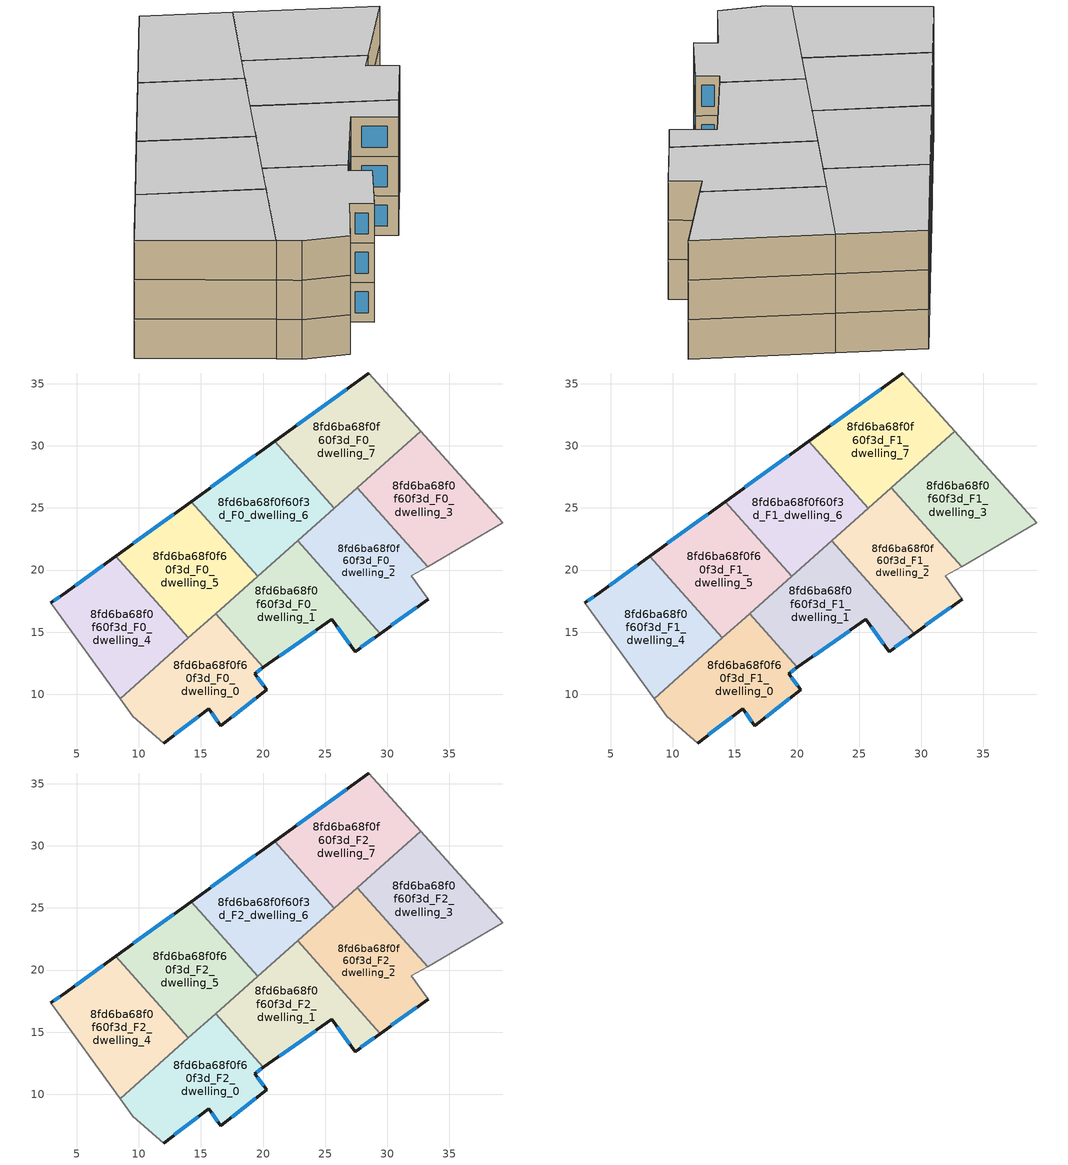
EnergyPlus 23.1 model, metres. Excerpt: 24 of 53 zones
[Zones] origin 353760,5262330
8fd6ba68f0f60f3d_F0_dwelling_0
 floor ground (EU_floor_Construction): 16.18,16.48 20.03,12.16 19.32,11.65 20.29,10.36 16.59,7.46 15.63,8.82 11.99,6.07 9.52,8.23 8.49,9.64 z0
 wall outside (EU_wall_Construction): 11.99,6.07 15.63,8.82 16.59,7.46 20.29,10.36 19.32,11.65 20.03,12.16 z0:3
 wall adiabatic (EU_wall_Construction): 8.49,9.64 9.52,8.23 11.99,6.07 z0:3
 wall to 8fd6ba68f0f60f3d_F0_dwelling_1 (EU_wall_Construction): 20.03,12.16 16.18,16.48 z0:3
 wall to 8fd6ba68f0f60f3d_F0_dwelling_4 (EU_wall_Construction): 13.99,14.53 8.49,9.64 z0:3
 wall to 8fd6ba68f0f60f3d_F0_dwelling_5 (EU_wall_Construction): 16.18,16.48 13.99,14.53 z0:3
 window (EU_Window_Construction): 15.85,8.5 16.36,7.78 / 12.84,6.71 14.77,8.17 / 19.48,11.77 19.86,12.04 / 20.07,10.67 19.55,11.35 / 17.46,8.14 19.42,9.68 z0.7:2.3
8fd6ba68f0f60f3d_F0_dwelling_1
 floor ground (EU_floor_Construction): 22.78,22.35 29.43,14.88 27.42,13.43 25.54,16.02 20.03,12.16 16.18,16.48 z0
 wall outside (EU_wall_Construction): 20.03,12.16 25.54,16.02 27.42,13.43 29.43,14.88 z0:3
 wall to 8fd6ba68f0f60f3d_F0_dwelling_2 (EU_wall_Construction): 29.43,14.88 22.78,22.35 z0:3
 wall to 8fd6ba68f0f60f3d_F0_dwelling_5 (EU_wall_Construction): 19.57,19.5 16.18,16.48 z0:3
 wall to 8fd6ba68f0f60f3d_F0_dwelling_6 (EU_wall_Construction): 22.78,22.35 19.57,19.5 z0:3
 window (EU_Window_Construction): 27.89,13.77 28.96,14.54 / 25.98,15.42 26.98,14.04 / 21.32,13.06 24.24,15.12 z0.7:2.3
8fd6ba68f0f60f3d_F0_dwelling_2
 floor ground (EU_floor_Construction): 27.6,26.64 33.25,20.28 31.96,19.52 33.3,17.67 29.43,14.88 22.78,22.35 z0
 wall outside (EU_wall_Construction): 29.43,14.88 33.3,17.67 z0:3
 wall to 8fd6ba68f0f60f3d_F0_dwelling_3 (EU_wall_Construction): 33.25,20.28 27.6,26.64 z0:3
 wall adiabatic (EU_wall_Construction): 33.3,17.67 31.96,19.52 33.25,20.28 z0:3
 wall to 8fd6ba68f0f60f3d_F0_dwelling_7 (EU_wall_Construction): 27.6,26.64 22.78,22.35 z0:3
 window (EU_Window_Construction): 30.34,15.53 32.39,17.01 z0.7:2.3
8fd6ba68f0f60f3d_F0_dwelling_3
 floor ground (EU_floor_Construction): 32.71,31.19 39.3,23.8 33.25,20.28 27.6,26.64 z0
 wall adiabatic (EU_wall_Construction): 33.25,20.28 39.3,23.8 32.71,31.19 z0:3
 wall to 8fd6ba68f0f60f3d_F0_dwelling_7 (EU_wall_Construction): 32.71,31.19 27.6,26.64 z0:3
8fd6ba68f0f60f3d_F0_dwelling_4
 floor ground (EU_floor_Construction): 8.13,21.12 13.99,14.53 8.49,9.64 2.91,17.36 3.85,18.02 z0
 wall outside (EU_wall_Construction): 8.13,21.12 3.85,18.02 2.91,17.36 z0:3
 wall to 8fd6ba68f0f60f3d_F0_dwelling_5 (EU_wall_Construction): 13.99,14.53 8.13,21.12 z0:3
 wall adiabatic (EU_wall_Construction): 2.91,17.36 8.49,9.64 z0:3
 window (EU_Window_Construction): 7.12,20.39 4.85,18.75 / 3.63,17.87 3.13,17.51 z0.7:2.3
8fd6ba68f0f60f3d_F0_dwelling_5
 floor ground (EU_floor_Construction): 14.22,25.52 19.57,19.5 13.99,14.53 8.13,21.12 z0
 wall outside (EU_wall_Construction): 14.22,25.52 8.13,21.12 z0:3
 wall to 8fd6ba68f0f60f3d_F0_dwelling_6 (EU_wall_Construction): 19.57,19.5 14.22,25.52 z0:3
 window (EU_Window_Construction): 12.79,24.49 9.56,22.15 z0.7:2.3
8fd6ba68f0f60f3d_F0_dwelling_6
 floor ground (EU_floor_Construction): 20.93,30.38 25.73,24.98 19.57,19.5 14.22,25.52 z0
 wall outside (EU_wall_Construction): 20.93,30.38 14.22,25.52 z0:3
 wall to 8fd6ba68f0f60f3d_F0_dwelling_7 (EU_wall_Construction): 22.78,22.35 25.73,24.98 20.93,30.38 z0:3
 window (EU_Window_Construction): 19.36,29.24 15.79,26.66 z0.7:2.3
8fd6ba68f0f60f3d_F0_dwelling_7
 floor ground (EU_floor_Construction): 28.54,35.88 32.71,31.19 22.78,22.35 25.73,24.98 20.93,30.38 z0
 wall outside (EU_wall_Construction): 28.54,35.88 20.93,30.38 z0:3
 wall adiabatic (EU_wall_Construction): 32.71,31.19 28.54,35.88 z0:3
 window (EU_Window_Construction): 26.75,34.58 22.72,31.67 z0.7:2.3
8fd6ba68f0f60f3d_F1_dwelling_0
 floor to 8fd6ba68f0f60f3d_F0_dwelling_0 (EU_floor_Construction): 16.18,16.48 20.03,12.16 19.32,11.65 20.29,10.36 16.59,7.46 15.63,8.82 11.99,6.07 9.52,8.23 8.49,9.64 z3
 wall outside (EU_wall_Construction): 11.99,6.07 15.63,8.82 16.59,7.46 20.29,10.36 19.32,11.65 20.03,12.16 z3:6
 wall adiabatic (EU_wall_Construction): 8.49,9.64 9.52,8.23 11.99,6.07 z3:6
 wall to 8fd6ba68f0f60f3d_F1_dwelling_1 (EU_wall_Construction): 20.03,12.16 16.18,16.48 z3:6
 wall to 8fd6ba68f0f60f3d_F1_dwelling_4 (EU_wall_Construction): 13.99,14.53 8.49,9.64 z3:6
 wall to 8fd6ba68f0f60f3d_F1_dwelling_5 (EU_wall_Construction): 16.18,16.48 13.99,14.53 z3:6
 window (EU_Window_Construction): 15.85,8.5 16.36,7.78 / 12.84,6.71 14.77,8.17 / 19.48,11.77 19.86,12.04 / 20.07,10.67 19.55,11.35 / 17.46,8.14 19.42,9.68 z3.7:5.3
8fd6ba68f0f60f3d_F1_dwelling_1
 floor to 8fd6ba68f0f60f3d_F0_dwelling_1 (EU_floor_Construction): 22.78,22.35 29.43,14.88 27.42,13.43 25.54,16.02 20.03,12.16 16.18,16.48 z3
 wall outside (EU_wall_Construction): 20.03,12.16 25.54,16.02 27.42,13.43 29.43,14.88 z3:6
 wall to 8fd6ba68f0f60f3d_F1_dwelling_2 (EU_wall_Construction): 29.43,14.88 22.78,22.35 z3:6
 wall to 8fd6ba68f0f60f3d_F1_dwelling_5 (EU_wall_Construction): 19.57,19.5 16.18,16.48 z3:6
 wall to 8fd6ba68f0f60f3d_F1_dwelling_6 (EU_wall_Construction): 22.78,22.35 19.57,19.5 z3:6
 window (EU_Window_Construction): 27.89,13.77 28.96,14.54 / 25.98,15.42 26.98,14.04 / 21.32,13.06 24.24,15.12 z3.7:5.3
8fd6ba68f0f60f3d_F1_dwelling_2
 floor to 8fd6ba68f0f60f3d_F0_dwelling_2 (EU_floor_Construction): 27.6,26.64 33.25,20.28 31.96,19.52 33.3,17.67 29.43,14.88 22.78,22.35 z3
 wall outside (EU_wall_Construction): 29.43,14.88 33.3,17.67 z3:6
 wall to 8fd6ba68f0f60f3d_F1_dwelling_3 (EU_wall_Construction): 33.25,20.28 27.6,26.64 z3:6
 wall adiabatic (EU_wall_Construction): 33.3,17.67 31.96,19.52 33.25,20.28 z3:6
 wall to 8fd6ba68f0f60f3d_F1_dwelling_7 (EU_wall_Construction): 27.6,26.64 22.78,22.35 z3:6
 window (EU_Window_Construction): 30.34,15.53 32.39,17.01 z3.7:5.3
8fd6ba68f0f60f3d_F1_dwelling_3
 floor to 8fd6ba68f0f60f3d_F0_dwelling_3 (EU_floor_Construction): 32.71,31.19 39.3,23.8 33.25,20.28 27.6,26.64 z3
 wall adiabatic (EU_wall_Construction): 33.25,20.28 39.3,23.8 32.71,31.19 z3:6
 wall to 8fd6ba68f0f60f3d_F1_dwelling_7 (EU_wall_Construction): 32.71,31.19 27.6,26.64 z3:6
8fd6ba68f0f60f3d_F1_dwelling_4
 floor to 8fd6ba68f0f60f3d_F0_dwelling_4 (EU_floor_Construction): 8.13,21.12 13.99,14.53 8.49,9.64 2.91,17.36 3.85,18.02 z3
 wall outside (EU_wall_Construction): 8.13,21.12 3.85,18.02 2.91,17.36 z3:6
 wall to 8fd6ba68f0f60f3d_F1_dwelling_5 (EU_wall_Construction): 13.99,14.53 8.13,21.12 z3:6
 wall adiabatic (EU_wall_Construction): 2.91,17.36 8.49,9.64 z3:6
 window (EU_Window_Construction): 7.12,20.39 4.85,18.75 / 3.63,17.87 3.13,17.51 z3.7:5.3
8fd6ba68f0f60f3d_F1_dwelling_5
 floor to 8fd6ba68f0f60f3d_F0_dwelling_5 (EU_floor_Construction): 14.22,25.52 19.57,19.5 13.99,14.53 8.13,21.12 z3
 wall outside (EU_wall_Construction): 14.22,25.52 8.13,21.12 z3:6
 wall to 8fd6ba68f0f60f3d_F1_dwelling_6 (EU_wall_Construction): 19.57,19.5 14.22,25.52 z3:6
 window (EU_Window_Construction): 12.79,24.49 9.56,22.15 z3.7:5.3
8fd6ba68f0f60f3d_F1_dwelling_6
 floor to 8fd6ba68f0f60f3d_F0_dwelling_6 (EU_floor_Construction): 20.93,30.38 25.73,24.98 19.57,19.5 14.22,25.52 z3
 wall outside (EU_wall_Construction): 20.93,30.38 14.22,25.52 z3:6
 wall to 8fd6ba68f0f60f3d_F1_dwelling_7 (EU_wall_Construction): 22.78,22.35 25.73,24.98 20.93,30.38 z3:6
 window (EU_Window_Construction): 19.36,29.24 15.79,26.66 z3.7:5.3
8fd6ba68f0f60f3d_F1_dwelling_7
 floor to 8fd6ba68f0f60f3d_F0_dwelling_7 (EU_floor_Construction): 28.54,35.88 32.71,31.19 22.78,22.35 25.73,24.98 20.93,30.38 z3
 wall outside (EU_wall_Construction): 28.54,35.88 20.93,30.38 z3:6
 wall adiabatic (EU_wall_Construction): 32.71,31.19 28.54,35.88 z3:6
 window (EU_Window_Construction): 26.75,34.58 22.72,31.67 z3.7:5.3
8fd6ba68f0f60f3d_F2_dwelling_0
 floor to 8fd6ba68f0f60f3d_F1_dwelling_0 (EU_floor_Construction): 16.18,16.48 20.03,12.16 19.32,11.65 20.29,10.36 16.59,7.46 15.63,8.82 11.99,6.07 9.52,8.23 8.49,9.64 z6
 wall outside (EU_wall_Construction): 11.99,6.07 15.63,8.82 16.59,7.46 20.29,10.36 19.32,11.65 20.03,12.16 z6:9
 wall adiabatic (EU_wall_Construction): 8.49,9.64 9.52,8.23 11.99,6.07 z6:9
 wall to 8fd6ba68f0f60f3d_F2_dwelling_1 (EU_wall_Construction): 20.03,12.16 16.18,16.48 z6:9
 wall to 8fd6ba68f0f60f3d_F2_dwelling_4 (EU_wall_Construction): 13.99,14.53 8.49,9.64 z6:9
 wall to 8fd6ba68f0f60f3d_F2_dwelling_5 (EU_wall_Construction): 16.18,16.48 13.99,14.53 z6:9
 window (EU_Window_Construction): 15.85,8.5 16.36,7.78 / 12.84,6.71 14.77,8.17 / 19.48,11.77 19.86,12.04 / 20.07,10.67 19.55,11.35 / 17.46,8.14 19.42,9.68 z6.7:8.3
 ceiling to 8fd6ba68f0f60f3d_F3_dwelling_0 (EU_floor_Construction): 16.59,7.46 20.29,10.36 19.32,11.65 20.03,12.16 16.18,16.48 8.49,9.64 9.52,8.23 11.99,6.07 15.63,8.82 z9
8fd6ba68f0f60f3d_F2_dwelling_1
 floor to 8fd6ba68f0f60f3d_F1_dwelling_1 (EU_floor_Construction): 22.78,22.35 29.43,14.88 27.42,13.43 25.54,16.02 20.03,12.16 16.18,16.48 z6
 wall outside (EU_wall_Construction): 20.03,12.16 25.54,16.02 27.42,13.43 29.43,14.88 z6:9
 wall to 8fd6ba68f0f60f3d_F2_dwelling_2 (EU_wall_Construction): 29.43,14.88 22.78,22.35 z6:9
 wall to 8fd6ba68f0f60f3d_F2_dwelling_5 (EU_wall_Construction): 19.57,19.5 16.18,16.48 z6:9
 wall to 8fd6ba68f0f60f3d_F2_dwelling_6 (EU_wall_Construction): 22.78,22.35 19.57,19.5 z6:9
 window (EU_Window_Construction): 27.89,13.77 28.96,14.54 / 25.98,15.42 26.98,14.04 / 21.32,13.06 24.24,15.12 z6.7:8.3
 ceiling to 8fd6ba68f0f60f3d_F3_dwelling_1 (EU_floor_Construction): 27.42,13.43 29.43,14.88 22.78,22.35 16.18,16.48 20.03,12.16 25.54,16.02 z9
8fd6ba68f0f60f3d_F2_dwelling_2
 floor to 8fd6ba68f0f60f3d_F1_dwelling_2 (EU_floor_Construction): 27.6,26.64 33.25,20.28 31.96,19.52 33.3,17.67 29.43,14.88 22.78,22.35 z6
 wall outside (EU_wall_Construction): 29.43,14.88 33.3,17.67 z6:9
 wall to 8fd6ba68f0f60f3d_F2_dwelling_3 (EU_wall_Construction): 33.25,20.28 27.6,26.64 z6:9
 wall adiabatic (EU_wall_Construction): 33.3,17.67 31.96,19.52 33.25,20.28 z6:9
 wall to 8fd6ba68f0f60f3d_F2_dwelling_7 (EU_wall_Construction): 27.6,26.64 22.78,22.35 z6:9
 window (EU_Window_Construction): 30.34,15.53 32.39,17.01 z6.7:8.3
 ceiling to 8fd6ba68f0f60f3d_F3_dwelling_2 (EU_floor_Construction): 33.3,17.67 31.96,19.52 33.25,20.28 27.6,26.64 22.78,22.35 29.43,14.88 z9
8fd6ba68f0f60f3d_F2_dwelling_3
 floor to 8fd6ba68f0f60f3d_F1_dwelling_3 (EU_floor_Construction): 32.71,31.19 39.3,23.8 33.25,20.28 27.6,26.64 z6
 wall adiabatic (EU_wall_Construction): 33.25,20.28 39.3,23.8 32.71,31.19 z6:9
 wall to 8fd6ba68f0f60f3d_F2_dwelling_7 (EU_wall_Construction): 32.71,31.19 27.6,26.64 z6:9
 ceiling to 8fd6ba68f0f60f3d_F3_dwelling_3 (EU_floor_Construction): 39.3,23.8 32.71,31.19 27.6,26.64 33.25,20.28 z9
8fd6ba68f0f60f3d_F2_dwelling_4
 floor to 8fd6ba68f0f60f3d_F1_dwelling_4 (EU_floor_Construction): 8.13,21.12 13.99,14.53 8.49,9.64 2.91,17.36 3.85,18.02 z6
 wall outside (EU_wall_Construction): 8.13,21.12 3.85,18.02 2.91,17.36 z6:9
 wall to 8fd6ba68f0f60f3d_F2_dwelling_5 (EU_wall_Construction): 13.99,14.53 8.13,21.12 z6:9
 wall adiabatic (EU_wall_Construction): 2.91,17.36 8.49,9.64 z6:9
 window (EU_Window_Construction): 7.12,20.39 4.85,18.75 / 3.63,17.87 3.13,17.51 z6.7:8.3
 ceiling to 8fd6ba68f0f60f3d_F3_dwelling_4 (EU_floor_Construction): 13.99,14.53 8.13,21.12 3.85,18.02 2.91,17.36 8.49,9.64 z9
8fd6ba68f0f60f3d_F2_dwelling_5
 floor to 8fd6ba68f0f60f3d_F1_dwelling_5 (EU_floor_Construction): 14.22,25.52 19.57,19.5 13.99,14.53 8.13,21.12 z6
 wall outside (EU_wall_Construction): 14.22,25.52 8.13,21.12 z6:9
 wall to 8fd6ba68f0f60f3d_F2_dwelling_6 (EU_wall_Construction): 19.57,19.5 14.22,25.52 z6:9
 window (EU_Window_Construction): 12.79,24.49 9.56,22.15 z6.7:8.3
 ceiling to 8fd6ba68f0f60f3d_F3_dwelling_5 (EU_floor_Construction): 19.57,19.5 14.22,25.52 8.13,21.12 13.99,14.53 z9
8fd6ba68f0f60f3d_F2_dwelling_6
 floor to 8fd6ba68f0f60f3d_F1_dwelling_6 (EU_floor_Construction): 20.93,30.38 25.73,24.98 19.57,19.5 14.22,25.52 z6
 wall outside (EU_wall_Construction): 20.93,30.38 14.22,25.52 z6:9
 wall to 8fd6ba68f0f60f3d_F2_dwelling_7 (EU_wall_Construction): 22.78,22.35 25.73,24.98 20.93,30.38 z6:9
 window (EU_Window_Construction): 19.36,29.24 15.79,26.66 z6.7:8.3
 ceiling to 8fd6ba68f0f60f3d_F3_dwelling_6 (EU_floor_Construction): 25.73,24.98 20.93,30.38 14.22,25.52 19.57,19.5 z9
8fd6ba68f0f60f3d_F2_dwelling_7
 floor to 8fd6ba68f0f60f3d_F1_dwelling_7 (EU_floor_Construction): 28.54,35.88 32.71,31.19 22.78,22.35 25.73,24.98 20.93,30.38 z6
 wall outside (EU_wall_Construction): 28.54,35.88 20.93,30.38 z6:9
 wall adiabatic (EU_wall_Construction): 32.71,31.19 28.54,35.88 z6:9
 window (EU_Window_Construction): 26.75,34.58 22.72,31.67 z6.7:8.3
 ceiling to 8fd6ba68f0f60f3d_F3_dwelling_7 (EU_floor_Construction): 25.73,24.98 22.78,22.35 32.71,31.19 28.54,35.88 20.93,30.38 z9
[Building]
EU S2 Campaign: North Axis=0; Terrain=City; Solar Distribution=FullExterior
[Site:Location]
Budapest.Ferenc.Liszt.Intl.AP: Latitude=47.437; Longitude=19.256; Time Zone=1; Elevation=185
[SizingPeriod:WeatherFileDays]
AnnualSizingPeriod: Begin Month=1; Begin Day of Month=1; End Month=12; End Day of Month=31; Day of Week for Start Day=Monday; Use Weather File Daylight Saving Period=No; Use Weather File Rain and Snow Indicators=No
[MATERIAL]
EU_InternalMass_Material: Roughness=MediumRough; Thickness=0.1; Conductivity=1; Density=1800; Specific Heat=900; Thermal Absorptance=0.9; Solar Absorptance=0.7; Visible Absorptance=0.7
[MATERIAL:NOMASS] Roughness=MediumRough; Thermal Absorptance=0.9; Solar Absorptance=0.7; Visible Absorptance=0.7
Name | Thermal Resistance
EU_wall_NoMass | 0.832559
EU_floor_NoMass | 0.872794
[WINDOWMATERIAL:SIMPLEGLAZINGSYSTEM]
EU_Window_SimpleGlazing: UFactor=2.79869; Solar Heat Gain Coefficient=0.75; Visible Transmittance=0.75
[CONSTRUCTION]
EU_wall_Construction: EU_wall_NoMass
EU_floor_Construction: EU_floor_NoMass
EU_Window_Construction: EU_Window_SimpleGlazing
EU_InternalMass_Construction: EU_InternalMass_Material
[ZONE] Type=1; Multiplier=1; Ceiling Height=autocalculate; Floor Area=autocalculate; Part of Total Floor Area=Yes
Name | Volume
8fd6ba68f0f60f3d_F0_dwelling_0; 8fd6ba68f0f60f3d_F1_dwelling_0; 8fd6ba68f0f60f3d_F2_dwelling_0 | 189.133
8fd6ba68f0f60f3d_F0_dwelling_1; 8fd6ba68f0f60f3d_F1_dwelling_1; 8fd6ba68f0f60f3d_F2_dwelling_1; 8fd6ba68f0f60f3d_F0_dwelling_2; 8fd6ba68f0f60f3d_F1_dwelling_2; 8fd6ba68f0f60f3d_F2_dwelling_2 | 189.12
8fd6ba68f0f60f3d_F0_dwelling_3; 8fd6ba68f0f60f3d_F1_dwelling_3; 8fd6ba68f0f60f3d_F2_dwelling_3 | 189.134
8fd6ba68f0f60f3d_F0_dwelling_4; 8fd6ba68f0f60f3d_F1_dwelling_4; 8fd6ba68f0f60f3d_F2_dwelling_4 | 189.131
8fd6ba68f0f60f3d_F0_dwelling_5; 8fd6ba68f0f60f3d_F1_dwelling_5; 8fd6ba68f0f60f3d_F2_dwelling_5 | 189.149
8fd6ba68f0f60f3d_F0_dwelling_6; 8fd6ba68f0f60f3d_F1_dwelling_6; 8fd6ba68f0f60f3d_F2_dwelling_6 | 189.108
8fd6ba68f0f60f3d_F0_dwelling_7; 8fd6ba68f0f60f3d_F1_dwelling_7; 8fd6ba68f0f60f3d_F2_dwelling_7 | 189.145
[INTERNALMASS] Construction=EU_InternalMass_Construction
Name | Zone or ZoneList | Surface Area
8fd6ba68f0f60f3d_F0_dwelling_0_EU_InternalMass | 8fd6ba68f0f60f3d_F0_dwelling_0 | 63.0445
8fd6ba68f0f60f3d_F0_dwelling_1_EU_InternalMass | 8fd6ba68f0f60f3d_F0_dwelling_1 | 63.04
8fd6ba68f0f60f3d_F0_dwelling_2_EU_InternalMass | 8fd6ba68f0f60f3d_F0_dwelling_2 | 63.0403
8fd6ba68f0f60f3d_F0_dwelling_3_EU_InternalMass | 8fd6ba68f0f60f3d_F0_dwelling_3 | 63.0445
8fd6ba68f0f60f3d_F0_dwelling_4_EU_InternalMass | 8fd6ba68f0f60f3d_F0_dwelling_4 | 63.0439
8fd6ba68f0f60f3d_F0_dwelling_5_EU_InternalMass | 8fd6ba68f0f60f3d_F0_dwelling_5 | 63.0495
8fd6ba68f0f60f3d_F0_dwelling_6_EU_InternalMass | 8fd6ba68f0f60f3d_F0_dwelling_6 | 63.036
8fd6ba68f0f60f3d_F0_dwelling_7_EU_InternalMass | 8fd6ba68f0f60f3d_F0_dwelling_7 | 63.0513
8fd6ba68f0f60f3d_F1_dwelling_0_EU_InternalMass | 8fd6ba68f0f60f3d_F1_dwelling_0 | 63.0445
8fd6ba68f0f60f3d_F1_dwelling_1_EU_InternalMass | 8fd6ba68f0f60f3d_F1_dwelling_1 | 63.04
8fd6ba68f0f60f3d_F1_dwelling_2_EU_InternalMass | 8fd6ba68f0f60f3d_F1_dwelling_2 | 63.0403
8fd6ba68f0f60f3d_F1_dwelling_3_EU_InternalMass | 8fd6ba68f0f60f3d_F1_dwelling_3 | 63.0445
8fd6ba68f0f60f3d_F1_dwelling_4_EU_InternalMass | 8fd6ba68f0f60f3d_F1_dwelling_4 | 63.0439
8fd6ba68f0f60f3d_F1_dwelling_5_EU_InternalMass | 8fd6ba68f0f60f3d_F1_dwelling_5 | 63.0495
8fd6ba68f0f60f3d_F1_dwelling_6_EU_InternalMass | 8fd6ba68f0f60f3d_F1_dwelling_6 | 63.036
8fd6ba68f0f60f3d_F1_dwelling_7_EU_InternalMass | 8fd6ba68f0f60f3d_F1_dwelling_7 | 63.0513
8fd6ba68f0f60f3d_F2_dwelling_0_EU_InternalMass | 8fd6ba68f0f60f3d_F2_dwelling_0 | 63.0445
8fd6ba68f0f60f3d_F2_dwelling_1_EU_InternalMass | 8fd6ba68f0f60f3d_F2_dwelling_1 | 63.04
8fd6ba68f0f60f3d_F2_dwelling_2_EU_InternalMass | 8fd6ba68f0f60f3d_F2_dwelling_2 | 63.0403
8fd6ba68f0f60f3d_F2_dwelling_3_EU_InternalMass | 8fd6ba68f0f60f3d_F2_dwelling_3 | 63.0445
8fd6ba68f0f60f3d_F2_dwelling_4_EU_InternalMass | 8fd6ba68f0f60f3d_F2_dwelling_4 | 63.0439
8fd6ba68f0f60f3d_F2_dwelling_5_EU_InternalMass | 8fd6ba68f0f60f3d_F2_dwelling_5 | 63.0495
8fd6ba68f0f60f3d_F2_dwelling_6_EU_InternalMass | 8fd6ba68f0f60f3d_F2_dwelling_6 | 63.036
8fd6ba68f0f60f3d_F2_dwelling_7_EU_InternalMass | 8fd6ba68f0f60f3d_F2_dwelling_7 | 63.0513
[OTHEREQUIPMENT] Fuel Type=Electricity; Design Level Calculation Method=Watts/Area; Power per Zone Floor Area=1; Fraction Latent=0; Fraction Radiant=0; Fraction Lost=0; Carbon Dioxide Generation Rate=0; EndUse Subcategory=EU_Step8_InternalGains
Name | Zone or ZoneList or Space or SpaceList | Schedule
EU_Step8_InternalGain_8fd6ba68f0f60f3d_F0_dwelling_0_f000 | 8fd6ba68f0f60f3d_F0_dwelling_0 | EU_Step8_GainSchedule_8fd6ba68f0f60f3d_F0_dwelling_0_f000
EU_Step8_InternalGain_8fd6ba68f0f60f3d_F0_dwelling_1_f000 | 8fd6ba68f0f60f3d_F0_dwelling_1 | EU_Step8_GainSchedule_8fd6ba68f0f60f3d_F0_dwelling_1_f000
EU_Step8_InternalGain_8fd6ba68f0f60f3d_F0_dwelling_2_f000 | 8fd6ba68f0f60f3d_F0_dwelling_2 | EU_Step8_GainSchedule_8fd6ba68f0f60f3d_F0_dwelling_2_f000
EU_Step8_InternalGain_8fd6ba68f0f60f3d_F0_dwelling_3_f000 | 8fd6ba68f0f60f3d_F0_dwelling_3 | EU_Step8_GainSchedule_8fd6ba68f0f60f3d_F0_dwelling_3_f000
EU_Step8_InternalGain_8fd6ba68f0f60f3d_F0_dwelling_4_f000 | 8fd6ba68f0f60f3d_F0_dwelling_4 | EU_Step8_GainSchedule_8fd6ba68f0f60f3d_F0_dwelling_4_f000
EU_Step8_InternalGain_8fd6ba68f0f60f3d_F0_dwelling_5_f000 | 8fd6ba68f0f60f3d_F0_dwelling_5 | EU_Step8_GainSchedule_8fd6ba68f0f60f3d_F0_dwelling_5_f000
EU_Step8_InternalGain_8fd6ba68f0f60f3d_F0_dwelling_6_f000 | 8fd6ba68f0f60f3d_F0_dwelling_6 | EU_Step8_GainSchedule_8fd6ba68f0f60f3d_F0_dwelling_6_f000
EU_Step8_InternalGain_8fd6ba68f0f60f3d_F0_dwelling_7_f000 | 8fd6ba68f0f60f3d_F0_dwelling_7 | EU_Step8_GainSchedule_8fd6ba68f0f60f3d_F0_dwelling_7_f000
EU_Step8_InternalGain_8fd6ba68f0f60f3d_F1_dwelling_0_f000 | 8fd6ba68f0f60f3d_F1_dwelling_0 | EU_Step8_GainSchedule_8fd6ba68f0f60f3d_F1_dwelling_0_f000
EU_Step8_InternalGain_8fd6ba68f0f60f3d_F1_dwelling_1_f000 | 8fd6ba68f0f60f3d_F1_dwelling_1 | EU_Step8_GainSchedule_8fd6ba68f0f60f3d_F1_dwelling_1_f000
EU_Step8_InternalGain_8fd6ba68f0f60f3d_F1_dwelling_2_f000 | 8fd6ba68f0f60f3d_F1_dwelling_2 | EU_Step8_GainSchedule_8fd6ba68f0f60f3d_F1_dwelling_2_f000
EU_Step8_InternalGain_8fd6ba68f0f60f3d_F1_dwelling_3_f000 | 8fd6ba68f0f60f3d_F1_dwelling_3 | EU_Step8_GainSchedule_8fd6ba68f0f60f3d_F1_dwelling_3_f000
EU_Step8_InternalGain_8fd6ba68f0f60f3d_F1_dwelling_4_f000 | 8fd6ba68f0f60f3d_F1_dwelling_4 | EU_Step8_GainSchedule_8fd6ba68f0f60f3d_F1_dwelling_4_f000
EU_Step8_InternalGain_8fd6ba68f0f60f3d_F1_dwelling_5_f000 | 8fd6ba68f0f60f3d_F1_dwelling_5 | EU_Step8_GainSchedule_8fd6ba68f0f60f3d_F1_dwelling_5_f000
EU_Step8_InternalGain_8fd6ba68f0f60f3d_F1_dwelling_6_f000 | 8fd6ba68f0f60f3d_F1_dwelling_6 | EU_Step8_GainSchedule_8fd6ba68f0f60f3d_F1_dwelling_6_f000
EU_Step8_InternalGain_8fd6ba68f0f60f3d_F1_dwelling_7_f000 | 8fd6ba68f0f60f3d_F1_dwelling_7 | EU_Step8_GainSchedule_8fd6ba68f0f60f3d_F1_dwelling_7_f000
EU_Step8_InternalGain_8fd6ba68f0f60f3d_F2_dwelling_0_f000 | 8fd6ba68f0f60f3d_F2_dwelling_0 | EU_Step8_GainSchedule_8fd6ba68f0f60f3d_F2_dwelling_0_f000
EU_Step8_InternalGain_8fd6ba68f0f60f3d_F2_dwelling_1_f000 | 8fd6ba68f0f60f3d_F2_dwelling_1 | EU_Step8_GainSchedule_8fd6ba68f0f60f3d_F2_dwelling_1_f000
EU_Step8_InternalGain_8fd6ba68f0f60f3d_F2_dwelling_2_f000 | 8fd6ba68f0f60f3d_F2_dwelling_2 | EU_Step8_GainSchedule_8fd6ba68f0f60f3d_F2_dwelling_2_f000
EU_Step8_InternalGain_8fd6ba68f0f60f3d_F2_dwelling_3_f000 | 8fd6ba68f0f60f3d_F2_dwelling_3 | EU_Step8_GainSchedule_8fd6ba68f0f60f3d_F2_dwelling_3_f000
EU_Step8_InternalGain_8fd6ba68f0f60f3d_F2_dwelling_4_f000 | 8fd6ba68f0f60f3d_F2_dwelling_4 | EU_Step8_GainSchedule_8fd6ba68f0f60f3d_F2_dwelling_4_f000
EU_Step8_InternalGain_8fd6ba68f0f60f3d_F2_dwelling_5_f000 | 8fd6ba68f0f60f3d_F2_dwelling_5 | EU_Step8_GainSchedule_8fd6ba68f0f60f3d_F2_dwelling_5_f000
EU_Step8_InternalGain_8fd6ba68f0f60f3d_F2_dwelling_6_f000 | 8fd6ba68f0f60f3d_F2_dwelling_6 | EU_Step8_GainSchedule_8fd6ba68f0f60f3d_F2_dwelling_6_f000
EU_Step8_InternalGain_8fd6ba68f0f60f3d_F2_dwelling_7_f000 | 8fd6ba68f0f60f3d_F2_dwelling_7 | EU_Step8_GainSchedule_8fd6ba68f0f60f3d_F2_dwelling_7_f000
[ZONEVENTILATION:DESIGNFLOWRATE] Schedule=EU_AlwaysOn; Design Flow Rate Calculation Method=AirChanges/Hour; Air Changes per Hour=0.475469; Ventilation Type=Natural; Fan Pressure Rise=0; Fan Total Efficiency=1; Constant Term Coefficient=1; Temperature Term Coefficient=0; Velocity Term Coefficient=0; Velocity Squared Term Coefficient=0; Minimum Indoor Temperature=-100; Maximum Indoor Temperature=100; Delta Temperature=-100; Minimum Outdoor Temperature=-100; Maximum Outdoor Temperature=100; Maximum Wind Speed=40
Name | Zone or ZoneList or Space or SpaceList
EU_ConstantAir_8fd6ba68f0f60f3d_F0_dwelling_0 | 8fd6ba68f0f60f3d_F0_dwelling_0
EU_ConstantAir_8fd6ba68f0f60f3d_F0_dwelling_1 | 8fd6ba68f0f60f3d_F0_dwelling_1
EU_ConstantAir_8fd6ba68f0f60f3d_F0_dwelling_2 | 8fd6ba68f0f60f3d_F0_dwelling_2
EU_ConstantAir_8fd6ba68f0f60f3d_F0_dwelling_3 | 8fd6ba68f0f60f3d_F0_dwelling_3
EU_ConstantAir_8fd6ba68f0f60f3d_F0_dwelling_4 | 8fd6ba68f0f60f3d_F0_dwelling_4
EU_ConstantAir_8fd6ba68f0f60f3d_F0_dwelling_5 | 8fd6ba68f0f60f3d_F0_dwelling_5
EU_ConstantAir_8fd6ba68f0f60f3d_F0_dwelling_6 | 8fd6ba68f0f60f3d_F0_dwelling_6
EU_ConstantAir_8fd6ba68f0f60f3d_F0_dwelling_7 | 8fd6ba68f0f60f3d_F0_dwelling_7
EU_ConstantAir_8fd6ba68f0f60f3d_F1_dwelling_0 | 8fd6ba68f0f60f3d_F1_dwelling_0
EU_ConstantAir_8fd6ba68f0f60f3d_F1_dwelling_1 | 8fd6ba68f0f60f3d_F1_dwelling_1
EU_ConstantAir_8fd6ba68f0f60f3d_F1_dwelling_2 | 8fd6ba68f0f60f3d_F1_dwelling_2
EU_ConstantAir_8fd6ba68f0f60f3d_F1_dwelling_3 | 8fd6ba68f0f60f3d_F1_dwelling_3
EU_ConstantAir_8fd6ba68f0f60f3d_F1_dwelling_4 | 8fd6ba68f0f60f3d_F1_dwelling_4
EU_ConstantAir_8fd6ba68f0f60f3d_F1_dwelling_5 | 8fd6ba68f0f60f3d_F1_dwelling_5
EU_ConstantAir_8fd6ba68f0f60f3d_F1_dwelling_6 | 8fd6ba68f0f60f3d_F1_dwelling_6
EU_ConstantAir_8fd6ba68f0f60f3d_F1_dwelling_7 | 8fd6ba68f0f60f3d_F1_dwelling_7
EU_ConstantAir_8fd6ba68f0f60f3d_F2_dwelling_0 | 8fd6ba68f0f60f3d_F2_dwelling_0
EU_ConstantAir_8fd6ba68f0f60f3d_F2_dwelling_1 | 8fd6ba68f0f60f3d_F2_dwelling_1
EU_ConstantAir_8fd6ba68f0f60f3d_F2_dwelling_2 | 8fd6ba68f0f60f3d_F2_dwelling_2
EU_ConstantAir_8fd6ba68f0f60f3d_F2_dwelling_3 | 8fd6ba68f0f60f3d_F2_dwelling_3
EU_ConstantAir_8fd6ba68f0f60f3d_F2_dwelling_4 | 8fd6ba68f0f60f3d_F2_dwelling_4
EU_ConstantAir_8fd6ba68f0f60f3d_F2_dwelling_5 | 8fd6ba68f0f60f3d_F2_dwelling_5
EU_ConstantAir_8fd6ba68f0f60f3d_F2_dwelling_6 | 8fd6ba68f0f60f3d_F2_dwelling_6
EU_ConstantAir_8fd6ba68f0f60f3d_F2_dwelling_7 | 8fd6ba68f0f60f3d_F2_dwelling_7
[HVACTEMPLATE:THERMOSTAT] Constant Heating Setpoint=20; Constant Cooling Setpoint=50
EU_HeatOnly_8fd6ba68f0f60f3d_F0_dwelling_0; EU_HeatOnly_8fd6ba68f0f60f3d_F0_dwelling_1; EU_HeatOnly_8fd6ba68f0f60f3d_F0_dwelling_2; EU_HeatOnly_8fd6ba68f0f60f3d_F0_dwelling_3; EU_HeatOnly_8fd6ba68f0f60f3d_F0_dwelling_4; EU_HeatOnly_8fd6ba68f0f60f3d_F0_dwelling_5; EU_HeatOnly_8fd6ba68f0f60f3d_F0_dwelling_6; EU_HeatOnly_8fd6ba68f0f60f3d_F0_dwelling_7; EU_HeatOnly_8fd6ba68f0f60f3d_F1_dwelling_0; EU_HeatOnly_8fd6ba68f0f60f3d_F1_dwelling_1; EU_HeatOnly_8fd6ba68f0f60f3d_F1_dwelling_2; EU_HeatOnly_8fd6ba68f0f60f3d_F1_dwelling_3; EU_HeatOnly_8fd6ba68f0f60f3d_F1_dwelling_4; EU_HeatOnly_8fd6ba68f0f60f3d_F1_dwelling_5; EU_HeatOnly_8fd6ba68f0f60f3d_F1_dwelling_6; EU_HeatOnly_8fd6ba68f0f60f3d_F1_dwelling_7; EU_HeatOnly_8fd6ba68f0f60f3d_F2_dwelling_0; EU_HeatOnly_8fd6ba68f0f60f3d_F2_dwelling_1; EU_HeatOnly_8fd6ba68f0f60f3d_F2_dwelling_2; EU_HeatOnly_8fd6ba68f0f60f3d_F2_dwelling_3; EU_HeatOnly_8fd6ba68f0f60f3d_F2_dwelling_4; EU_HeatOnly_8fd6ba68f0f60f3d_F2_dwelling_5; EU_HeatOnly_8fd6ba68f0f60f3d_F2_dwelling_6; EU_HeatOnly_8fd6ba68f0f60f3d_F2_dwelling_7; EU_HeatOnly_8fd6ba68f0f60f3d_F3_dwelling_0; EU_HeatOnly_8fd6ba68f0f60f3d_F3_dwelling_1; EU_HeatOnly_8fd6ba68f0f60f3d_F3_dwelling_2; EU_HeatOnly_8fd6ba68f0f60f3d_F3_dwelling_3; EU_HeatOnly_8fd6ba68f0f60f3d_F3_dwelling_4; EU_HeatOnly_8fd6ba68f0f60f3d_F3_dwelling_5; EU_HeatOnly_8fd6ba68f0f60f3d_F3_dwelling_6; EU_HeatOnly_8fd6ba68f0f60f3d_F3_dwelling_7; EU_HeatOnly_8fd6ba68f0f60f3d_F4_dwelling_0; EU_HeatOnly_8fd6ba68f0f60f3d_F4_dwelling_1; EU_HeatOnly_8fd6ba68f0f60f3d_F4_dwelling_2; EU_HeatOnly_8fd6ba68f0f60f3d_F4_dwelling_3; EU_HeatOnly_8fd6ba68f0f60f3d_F4_dwelling_4; EU_HeatOnly_8fd6ba68f0f60f3d_F4_dwelling_5; EU_HeatOnly_8fd6ba68f0f60f3d_F4_dwelling_6; EU_HeatOnly_8fd6ba68f0f60f3d_F5_dwelling_0; EU_HeatOnly_8fd6ba68f0f60f3d_F5_dwelling_1; EU_HeatOnly_8fd6ba68f0f60f3d_F5_dwelling_2; EU_HeatOnly_8fd6ba68f0f60f3d_F5_dwelling_3; EU_HeatOnly_8fd6ba68f0f60f3d_F5_dwelling_4; EU_HeatOnly_8fd6ba68f0f60f3d_F5_dwelling_5; EU_HeatOnly_8fd6ba68f0f60f3d_F5_dwelling_6; EU_HeatOnly_8fd6ba68f0f60f3d_F6_dwelling_0; EU_HeatOnly_8fd6ba68f0f60f3d_F6_dwelling_1; EU_HeatOnly_8fd6ba68f0f60f3d_F6_dwelling_2; EU_HeatOnly_8fd6ba68f0f60f3d_F6_dwelling_3; EU_HeatOnly_8fd6ba68f0f60f3d_F6_dwelling_4; EU_HeatOnly_8fd6ba68f0f60f3d_F6_dwelling_5; EU_HeatOnly_8fd6ba68f0f60f3d_F6_dwelling_6
[HVACTEMPLATE:ZONE:IDEALLOADSAIRSYSTEM] System Availability Schedule=EU_AlwaysOn; Maximum Heating Supply Air Temperature=50; Minimum Cooling Supply Air Temperature=13; Maximum Heating Supply Air Humidity Ratio=0.0156; Minimum Cooling Supply Air Humidity Ratio=0.0077; Heating Limit=NoLimit; Cooling Limit=NoLimit; Heating Availability Schedule=EU_AlwaysOn; Cooling Availability Schedule=EU_CoolingOff; Dehumidification Control Type=ConstantSensibleHeatRatio; Cooling Sensible Heat Ratio=0.7; Dehumidification Setpoint=60; Humidification Control Type=None; Humidification Setpoint=30; Outdoor Air Method=None; Outdoor Air Flow Rate per Person=0.00944; Outdoor Air Flow Rate per Zone Floor Area=0; Outdoor Air Flow Rate per Zone=0; Demand Controlled Ventilation Type=None; Outdoor Air Economizer Type=NoEconomizer; Heat Recovery Type=None; Sensible Heat Recovery Effectiveness=0.7; Latent Heat Recovery Effectiveness=0.65
Name | Template Thermostat
8fd6ba68f0f60f3d_F0_dwelling_0 | EU_HeatOnly_8fd6ba68f0f60f3d_F0_dwelling_0
8fd6ba68f0f60f3d_F0_dwelling_1 | EU_HeatOnly_8fd6ba68f0f60f3d_F0_dwelling_1
8fd6ba68f0f60f3d_F0_dwelling_2 | EU_HeatOnly_8fd6ba68f0f60f3d_F0_dwelling_2
8fd6ba68f0f60f3d_F0_dwelling_3 | EU_HeatOnly_8fd6ba68f0f60f3d_F0_dwelling_3
8fd6ba68f0f60f3d_F0_dwelling_4 | EU_HeatOnly_8fd6ba68f0f60f3d_F0_dwelling_4
8fd6ba68f0f60f3d_F0_dwelling_5 | EU_HeatOnly_8fd6ba68f0f60f3d_F0_dwelling_5
8fd6ba68f0f60f3d_F0_dwelling_6 | EU_HeatOnly_8fd6ba68f0f60f3d_F0_dwelling_6
8fd6ba68f0f60f3d_F0_dwelling_7 | EU_HeatOnly_8fd6ba68f0f60f3d_F0_dwelling_7
8fd6ba68f0f60f3d_F1_dwelling_0 | EU_HeatOnly_8fd6ba68f0f60f3d_F1_dwelling_0
8fd6ba68f0f60f3d_F1_dwelling_1 | EU_HeatOnly_8fd6ba68f0f60f3d_F1_dwelling_1
8fd6ba68f0f60f3d_F1_dwelling_2 | EU_HeatOnly_8fd6ba68f0f60f3d_F1_dwelling_2
8fd6ba68f0f60f3d_F1_dwelling_3 | EU_HeatOnly_8fd6ba68f0f60f3d_F1_dwelling_3
8fd6ba68f0f60f3d_F1_dwelling_4 | EU_HeatOnly_8fd6ba68f0f60f3d_F1_dwelling_4
8fd6ba68f0f60f3d_F1_dwelling_5 | EU_HeatOnly_8fd6ba68f0f60f3d_F1_dwelling_5
8fd6ba68f0f60f3d_F1_dwelling_6 | EU_HeatOnly_8fd6ba68f0f60f3d_F1_dwelling_6
8fd6ba68f0f60f3d_F1_dwelling_7 | EU_HeatOnly_8fd6ba68f0f60f3d_F1_dwelling_7
8fd6ba68f0f60f3d_F2_dwelling_0 | EU_HeatOnly_8fd6ba68f0f60f3d_F2_dwelling_0
8fd6ba68f0f60f3d_F2_dwelling_1 | EU_HeatOnly_8fd6ba68f0f60f3d_F2_dwelling_1
8fd6ba68f0f60f3d_F2_dwelling_2 | EU_HeatOnly_8fd6ba68f0f60f3d_F2_dwelling_2
8fd6ba68f0f60f3d_F2_dwelling_3 | EU_HeatOnly_8fd6ba68f0f60f3d_F2_dwelling_3
8fd6ba68f0f60f3d_F2_dwelling_4 | EU_HeatOnly_8fd6ba68f0f60f3d_F2_dwelling_4
8fd6ba68f0f60f3d_F2_dwelling_5 | EU_HeatOnly_8fd6ba68f0f60f3d_F2_dwelling_5
8fd6ba68f0f60f3d_F2_dwelling_6 | EU_HeatOnly_8fd6ba68f0f60f3d_F2_dwelling_6
8fd6ba68f0f60f3d_F2_dwelling_7 | EU_HeatOnly_8fd6ba68f0f60f3d_F2_dwelling_7
[SIZING:ZONE] Zone Cooling Design Supply Air Temperature Input Method=SupplyAirTemperature; Zone Cooling Design Supply Air Temperature=13; Zone Heating Design Supply Air Temperature Input Method=SupplyAirTemperature; Zone Heating Design Supply Air Temperature=50; Zone Cooling Design Supply Air Humidity Ratio=0.008; Zone Heating Design Supply Air Humidity Ratio=0.008; Cooling Design Air Flow Method=DesignDay; Cooling Design Air Flow Rate=0; Cooling Minimum Air Flow per Zone Floor Area=0.000762; Cooling Minimum Air Flow=0; Cooling Minimum Air Flow Fraction=0.2; Heating Design Air Flow Method=DesignDay; Heating Design Air Flow Rate=0; Heating Maximum Air Flow per Zone Floor Area=0.002032; Heating Maximum Air Flow=0.141576; Heating Maximum Air Flow Fraction=0.3; Account for Dedicated Outdoor Air System=No; Dedicated Outdoor Air System Control Strategy=NeutralSupplyAir; Dedicated Outdoor Air Low Setpoint Temperature for Design=autosize; Dedicated Outdoor Air High Setpoint Temperature for Design=autosize; Zone Load Sizing Method=Sensible Load Only No Latent Load; Zone Latent Cooling Design Supply Air Humidity Ratio Input Method=HumidityRatioDifference; Zone Cooling Design Supply Air Humidity Ratio Difference=0.005; Zone Latent Heating Design Supply Air Humidity Ratio Input Method=HumidityRatioDifference; Zone Humidification Design Supply Air Humidity Ratio Difference=0.005
8fd6ba68f0f60f3d_F0_dwelling_0; 8fd6ba68f0f60f3d_F0_dwelling_1; 8fd6ba68f0f60f3d_F0_dwelling_2; 8fd6ba68f0f60f3d_F0_dwelling_3; 8fd6ba68f0f60f3d_F0_dwelling_4; 8fd6ba68f0f60f3d_F0_dwelling_5; 8fd6ba68f0f60f3d_F0_dwelling_6; 8fd6ba68f0f60f3d_F0_dwelling_7; 8fd6ba68f0f60f3d_F1_dwelling_0; 8fd6ba68f0f60f3d_F1_dwelling_1; 8fd6ba68f0f60f3d_F1_dwelling_2; 8fd6ba68f0f60f3d_F1_dwelling_3; 8fd6ba68f0f60f3d_F1_dwelling_4; 8fd6ba68f0f60f3d_F1_dwelling_5; 8fd6ba68f0f60f3d_F1_dwelling_6; 8fd6ba68f0f60f3d_F1_dwelling_7; 8fd6ba68f0f60f3d_F2_dwelling_0; 8fd6ba68f0f60f3d_F2_dwelling_1; 8fd6ba68f0f60f3d_F2_dwelling_2; 8fd6ba68f0f60f3d_F2_dwelling_3; 8fd6ba68f0f60f3d_F2_dwelling_4; 8fd6ba68f0f60f3d_F2_dwelling_5; 8fd6ba68f0f60f3d_F2_dwelling_6; 8fd6ba68f0f60f3d_F2_dwelling_7
[SCHEDULE:CONSTANT]
Name | Hourly Value
EU_AlwaysOn | 1
EU_CoolingOff | 0
[SCHEDULE:FILE] Column Number=1; Rows to Skip at Top=0; Number of Hours of Data=8760; Column Separator=Comma; Interpolate to Timestep=No; Minutes per Item=60; Adjust Schedule for Daylight Savings=Yes
Name | File
EU_Step8_GainSchedule_8fd6ba68f0f60f3d_F0_dwelling_0_f000 | ../../schedules/8fd6ba68f0f60f3d/8fd6ba68f0f60f3d_F0_dwelling_0_f000_gain.csv
EU_Step8_GainSchedule_8fd6ba68f0f60f3d_F0_dwelling_1_f000 | ../../schedules/8fd6ba68f0f60f3d/8fd6ba68f0f60f3d_F0_dwelling_1_f000_gain.csv
EU_Step8_GainSchedule_8fd6ba68f0f60f3d_F0_dwelling_2_f000 | ../../schedules/8fd6ba68f0f60f3d/8fd6ba68f0f60f3d_F0_dwelling_2_f000_gain.csv
EU_Step8_GainSchedule_8fd6ba68f0f60f3d_F0_dwelling_3_f000 | ../../schedules/8fd6ba68f0f60f3d/8fd6ba68f0f60f3d_F0_dwelling_3_f000_gain.csv
EU_Step8_GainSchedule_8fd6ba68f0f60f3d_F0_dwelling_4_f000 | ../../schedules/8fd6ba68f0f60f3d/8fd6ba68f0f60f3d_F0_dwelling_4_f000_gain.csv
EU_Step8_GainSchedule_8fd6ba68f0f60f3d_F0_dwelling_5_f000 | ../../schedules/8fd6ba68f0f60f3d/8fd6ba68f0f60f3d_F0_dwelling_5_f000_gain.csv
EU_Step8_GainSchedule_8fd6ba68f0f60f3d_F0_dwelling_6_f000 | ../../schedules/8fd6ba68f0f60f3d/8fd6ba68f0f60f3d_F0_dwelling_6_f000_gain.csv
EU_Step8_GainSchedule_8fd6ba68f0f60f3d_F0_dwelling_7_f000 | ../../schedules/8fd6ba68f0f60f3d/8fd6ba68f0f60f3d_F0_dwelling_7_f000_gain.csv
EU_Step8_GainSchedule_8fd6ba68f0f60f3d_F1_dwelling_0_f000 | ../../schedules/8fd6ba68f0f60f3d/8fd6ba68f0f60f3d_F1_dwelling_0_f000_gain.csv
EU_Step8_GainSchedule_8fd6ba68f0f60f3d_F1_dwelling_1_f000 | ../../schedules/8fd6ba68f0f60f3d/8fd6ba68f0f60f3d_F1_dwelling_1_f000_gain.csv
EU_Step8_GainSchedule_8fd6ba68f0f60f3d_F1_dwelling_2_f000 | ../../schedules/8fd6ba68f0f60f3d/8fd6ba68f0f60f3d_F1_dwelling_2_f000_gain.csv
EU_Step8_GainSchedule_8fd6ba68f0f60f3d_F1_dwelling_3_f000 | ../../schedules/8fd6ba68f0f60f3d/8fd6ba68f0f60f3d_F1_dwelling_3_f000_gain.csv
EU_Step8_GainSchedule_8fd6ba68f0f60f3d_F1_dwelling_4_f000 | ../../schedules/8fd6ba68f0f60f3d/8fd6ba68f0f60f3d_F1_dwelling_4_f000_gain.csv
EU_Step8_GainSchedule_8fd6ba68f0f60f3d_F1_dwelling_5_f000 | ../../schedules/8fd6ba68f0f60f3d/8fd6ba68f0f60f3d_F1_dwelling_5_f000_gain.csv
EU_Step8_GainSchedule_8fd6ba68f0f60f3d_F1_dwelling_6_f000 | ../../schedules/8fd6ba68f0f60f3d/8fd6ba68f0f60f3d_F1_dwelling_6_f000_gain.csv
EU_Step8_GainSchedule_8fd6ba68f0f60f3d_F1_dwelling_7_f000 | ../../schedules/8fd6ba68f0f60f3d/8fd6ba68f0f60f3d_F1_dwelling_7_f000_gain.csv
EU_Step8_GainSchedule_8fd6ba68f0f60f3d_F2_dwelling_0_f000 | ../../schedules/8fd6ba68f0f60f3d/8fd6ba68f0f60f3d_F2_dwelling_0_f000_gain.csv
EU_Step8_GainSchedule_8fd6ba68f0f60f3d_F2_dwelling_1_f000 | ../../schedules/8fd6ba68f0f60f3d/8fd6ba68f0f60f3d_F2_dwelling_1_f000_gain.csv
EU_Step8_GainSchedule_8fd6ba68f0f60f3d_F2_dwelling_2_f000 | ../../schedules/8fd6ba68f0f60f3d/8fd6ba68f0f60f3d_F2_dwelling_2_f000_gain.csv
EU_Step8_GainSchedule_8fd6ba68f0f60f3d_F2_dwelling_3_f000 | ../../schedules/8fd6ba68f0f60f3d/8fd6ba68f0f60f3d_F2_dwelling_3_f000_gain.csv
EU_Step8_GainSchedule_8fd6ba68f0f60f3d_F2_dwelling_4_f000 | ../../schedules/8fd6ba68f0f60f3d/8fd6ba68f0f60f3d_F2_dwelling_4_f000_gain.csv
EU_Step8_GainSchedule_8fd6ba68f0f60f3d_F2_dwelling_5_f000 | ../../schedules/8fd6ba68f0f60f3d/8fd6ba68f0f60f3d_F2_dwelling_5_f000_gain.csv
EU_Step8_GainSchedule_8fd6ba68f0f60f3d_F2_dwelling_6_f000 | ../../schedules/8fd6ba68f0f60f3d/8fd6ba68f0f60f3d_F2_dwelling_6_f000_gain.csv
EU_Step8_GainSchedule_8fd6ba68f0f60f3d_F2_dwelling_7_f000 | ../../schedules/8fd6ba68f0f60f3d/8fd6ba68f0f60f3d_F2_dwelling_7_f000_gain.csv
